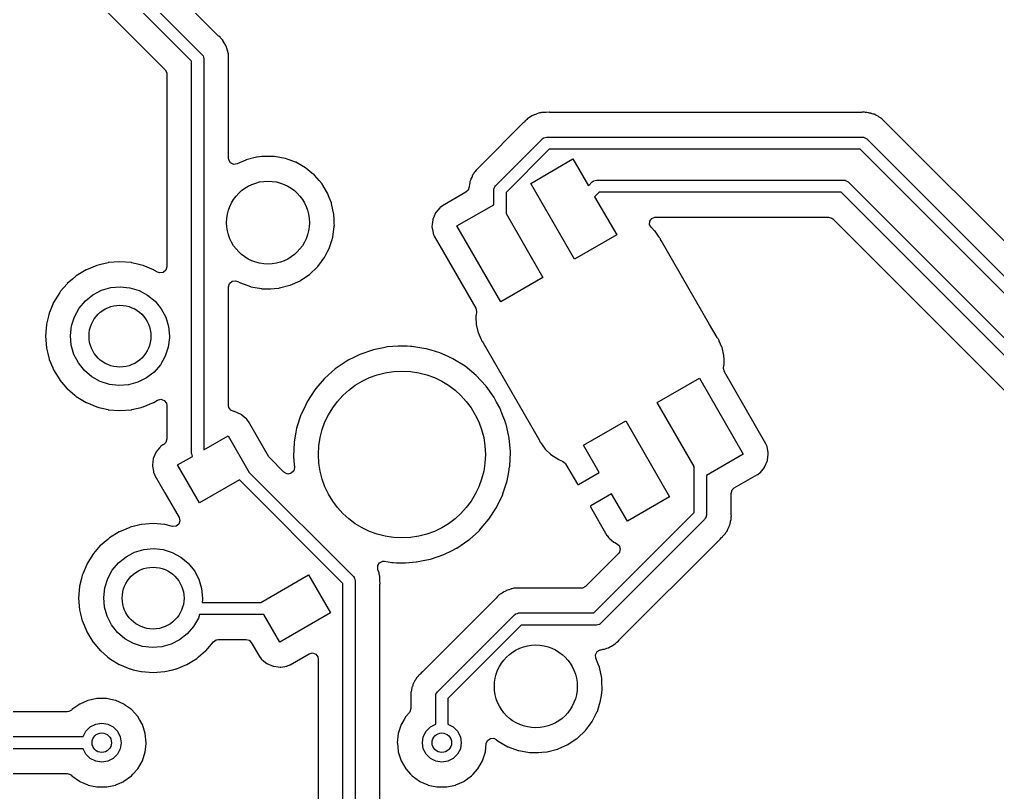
# Model space of a CAD drawing. Extents: x 189 to 319, y -167 to -61.
# Drawn here: x 233.9 to 253.98, y -115.32 to -99.45 of the extents above; entities that cross this region are included whole.
import ezdxf

# ---------------------------------------------------------------- set-up
doc = ezdxf.new("R2010")
doc.units = 0
doc.layers.add('BLACK', color=7, linetype='CONTINUOUS')

msp = doc.modelspace()

# ---------------------------------------------------------------- linework, layer by layer
at = {"layer": 'BLACK', "linetype": 'CONTINUOUS'}
for p, q in [((237.431, -100.303), (227.502, -90.3739)), ((227.726, -90.2445), (237.644, -100.163)), ((229.902, -93.4935), (236.885, -100.477)), ((237.978, -99.7779), (234.199, -95.9989)), ((237.987, -99.7859), (237.978, -99.7779)), ((238.021, -99.8141), (237.987, -99.7859)), ((238.026, -99.8205), (238.021, -99.8141)), ((238.033, -99.8304), (238.026, -99.8205)), ((238.046, -99.8455), (238.033, -99.8304)), ((238.06, -99.8598), (238.046, -99.8455)), ((238.064, -99.8666), (238.06, -99.8598)), ((238.083, -99.8979), (238.064, -99.8666)), ((238.064, -99.8666), (238.064, -99.8666)), ((238.089, -99.9078), (238.083, -99.8979)), ((238.115, -99.9435), (238.089, -99.9078)), ((238.123, -99.9624), (238.115, -99.9435)), ((238.131, -99.9801), (238.123, -99.9624)), ((238.138, -99.9907), (238.131, -99.9801)), ((238.142, -99.9976), (238.138, -99.9907)), ((238.138, -99.9907), (238.138, -99.9907)), ((238.144, -100.005), (238.142, -99.9976)), ((238.154, -100.04), (238.144, -100.005)), ((238.144, -100.005), (238.144, -100.005)), ((237.644, -100.163), (237.657, -100.181)), ((237.657, -100.181), (237.661, -100.184)), ((237.661, -100.184), (237.662, -100.186)), ((237.662, -100.186), (237.666, -100.192)), ((237.666, -100.192), (237.672, -100.222)), ((238.158, -100.051), (238.154, -100.04)), ((238.164, -100.067), (238.158, -100.051)), ((238.174, -100.092), (238.164, -100.067)), ((238.175, -100.1), (238.174, -100.092)), ((238.177, -100.112), (238.175, -100.1)), ((238.175, -100.1), (238.175, -100.1)), ((238.181, -100.132), (238.177, -100.112)), ((238.186, -100.151), (238.181, -100.132)), ((238.187, -100.159), (238.186, -100.151)), ((238.188, -100.195), (238.187, -100.159)), ((238.189, -100.207), (238.188, -100.195)), ((238.189, -100.211), (238.189, -100.207)), ((238.189, -100.239), (238.189, -100.211)), ((237.431, -108.357), (237.431, -100.303)), ((237.672, -100.222), (237.681, -100.251)), ((237.681, -100.251), (237.681, -108.284)), ((238.189, -100.243), (238.189, -100.239)), ((238.191, -100.311), (238.189, -100.243)), ((238.189, -100.33), (238.19, -100.319)), ((238.189, -102.296), (238.189, -100.33)), ((238.19, -100.319), (238.191, -100.311)), ((236.885, -100.477), (236.919, -100.539)), ((236.919, -100.539), (236.922, -100.566)), ((236.922, -100.566), (236.922, -104.527)), ((244.434, -101.42), (244.415, -101.427)), ((244.452, -101.411), (244.434, -101.42)), ((244.463, -101.405), (244.452, -101.411)), ((244.47, -101.401), (244.463, -101.405)), ((244.512, -101.389), (244.47, -101.401)), ((244.523, -101.385), (244.512, -101.389)), ((244.557, -101.371), (244.523, -101.385)), ((244.564, -101.368), (244.557, -101.371)), ((244.557, -101.371), (244.557, -101.371)), ((244.584, -101.366), (244.564, -101.368)), ((244.604, -101.362), (244.584, -101.366)), ((244.616, -101.358), (244.604, -101.362)), ((244.623, -101.356), (244.616, -101.358)), ((244.616, -101.358), (244.616, -101.358)), ((244.667, -101.355), (244.623, -101.356)), ((244.679, -101.354), (244.667, -101.355)), ((244.683, -101.353), (244.679, -101.354)), ((244.711, -101.353), (244.683, -101.353)), ((244.715, -101.353), (244.711, -101.353)), ((244.775, -101.351), (244.715, -101.353)), ((244.783, -101.351), (244.775, -101.351)), ((244.775, -101.351), (244.775, -101.351)), ((244.791, -101.353), (244.783, -101.351)), ((244.802, -101.353), (244.791, -101.353)), ((251.176, -101.353), (244.802, -101.353)), ((251.188, -101.353), (251.176, -101.353)), ((251.203, -101.351), (251.188, -101.353)), ((251.232, -101.349), (251.203, -101.351)), ((251.24, -101.35), (251.232, -101.349)), ((251.252, -101.352), (251.24, -101.35)), ((251.272, -101.353), (251.252, -101.352)), ((251.292, -101.353), (251.272, -101.353)), ((251.3, -101.355), (251.292, -101.353)), ((251.335, -101.364), (251.3, -101.355)), ((251.3, -101.355), (251.3, -101.355)), ((251.346, -101.367), (251.335, -101.364)), ((251.382, -101.372), (251.346, -101.367)), ((251.39, -101.374), (251.382, -101.372)), ((251.382, -101.372), (251.382, -101.372)), ((251.397, -101.377), (251.39, -101.374)), ((251.409, -101.382), (251.397, -101.377)), ((251.397, -101.377), (251.397, -101.377)), ((251.427, -101.388), (251.409, -101.382)), ((251.447, -101.393), (251.427, -101.388)), ((251.486, -101.414), (251.447, -101.393)), ((251.496, -101.42), (251.486, -101.414)), ((251.53, -101.434), (251.496, -101.42)), ((244.25, -101.564), (243.37, -102.444)), ((244.258, -101.555), (244.25, -101.564)), ((244.281, -101.528), (244.258, -101.555)), ((244.286, -101.521), (244.281, -101.528)), ((244.281, -101.528), (244.281, -101.528)), ((244.302, -101.51), (244.286, -101.521)), ((244.317, -101.497), (244.302, -101.51)), ((244.332, -101.482), (244.317, -101.497)), ((244.339, -101.478), (244.332, -101.482)), ((244.37, -101.46), (244.339, -101.478)), ((244.339, -101.478), (244.339, -101.478)), ((244.38, -101.453), (244.37, -101.46)), ((244.409, -101.432), (244.38, -101.453)), ((244.415, -101.427), (244.409, -101.432)), ((244.409, -101.432), (244.409, -101.432)), ((251.537, -101.437), (251.53, -101.434)), ((251.53, -101.434), (251.53, -101.434)), ((251.552, -101.449), (251.537, -101.437)), ((251.553, -101.45), (251.552, -101.449)), ((251.569, -101.461), (251.553, -101.45)), ((251.58, -101.466), (251.569, -101.461)), ((251.587, -101.47), (251.58, -101.466)), ((251.58, -101.466), (251.58, -101.466)), ((251.606, -101.488), (251.587, -101.47)), ((251.619, -101.501), (251.606, -101.488)), ((251.628, -101.508), (251.619, -101.501)), ((251.632, -101.511), (251.628, -101.508)), ((251.651, -101.53), (251.632, -101.511)), ((251.654, -101.533), (251.651, -101.53)), ((251.678, -101.555), (251.654, -101.533)), ((251.704, -101.58), (251.678, -101.555)), ((251.708, -101.586), (251.704, -101.58)), ((251.716, -101.595), (251.708, -101.586)), ((255.184, -105.063), (251.716, -101.595)), ((243.674, -102.859), (244.635, -101.899)), ((244.635, -101.899), (244.653, -101.885)), ((244.653, -101.885), (244.656, -101.882)), ((244.656, -101.882), (244.658, -101.881)), ((244.658, -101.881), (244.663, -101.877)), ((244.663, -101.877), (244.694, -101.871)), ((244.694, -101.871), (244.723, -101.862)), ((244.723, -101.862), (251.212, -101.862)), ((251.212, -101.862), (251.234, -101.865)), ((251.234, -101.865), (251.239, -101.865)), ((251.239, -101.865), (251.241, -101.866)), ((251.241, -101.866), (251.247, -101.867)), ((251.247, -101.867), (251.273, -101.884)), ((251.273, -101.884), (251.3, -101.899)), ((251.3, -101.899), (258.497, -109.095)), ((244.775, -102.112), (243.888, -102.999)), ((251.16, -102.112), (244.775, -102.112)), ((258.357, -109.308), (251.16, -102.112)), ((238.194, -102.331), (238.189, -102.296)), ((238.232, -102.391), (238.194, -102.331)), ((238.297, -102.421), (238.232, -102.391)), ((238.367, -102.411), (238.297, -102.421)), ((238.542, -102.332), (238.367, -102.411)), ((238.547, -102.33), (238.542, -102.332)), ((238.542, -102.332), (238.542, -102.332)), ((238.552, -102.329), (238.547, -102.33)), ((238.765, -102.273), (238.552, -102.329)), ((238.552, -102.329), (238.552, -102.329)), ((238.77, -102.272), (238.765, -102.273)), ((238.765, -102.273), (238.765, -102.273)), ((238.775, -102.272), (238.77, -102.272)), ((238.875, -102.263), (238.775, -102.272)), ((238.775, -102.272), (238.775, -102.272)), ((238.942, -102.257), (238.875, -102.263)), ((239.104, -102.257), (238.942, -102.257)), ((239.106, -102.258), (239.104, -102.257)), ((239.111, -102.258), (239.106, -102.258)), ((239.106, -102.258), (239.106, -102.258)), ((239.128, -102.259), (239.111, -102.258)), ((239.132, -102.259), (239.128, -102.259)), ((239.35, -102.299), (239.132, -102.259)), ((239.132, -102.259), (239.132, -102.259)), ((239.355, -102.3), (239.35, -102.299)), ((239.35, -102.299), (239.35, -102.299)), ((239.36, -102.301), (239.355, -102.3)), ((239.567, -102.377), (239.36, -102.301)), ((239.36, -102.301), (239.36, -102.301)), ((239.572, -102.378), (239.567, -102.377)), ((239.567, -102.377), (239.567, -102.377)), ((239.773, -102.492), (239.572, -102.378)), ((244.395, -102.811), (245.261, -102.311)), ((245.261, -102.311), (245.579, -102.863)), ((239.777, -102.496), (239.773, -102.492)), ((239.902, -102.599), (239.777, -102.496)), ((239.777, -102.496), (239.777, -102.496)), ((239.951, -102.639), (239.902, -102.599)), ((243.21, -102.63), (243.195, -102.663)), ((243.213, -102.622), (243.21, -102.63)), ((243.21, -102.63), (243.21, -102.63)), ((243.225, -102.606), (243.213, -102.622)), ((243.236, -102.59), (243.225, -102.606)), ((243.242, -102.579), (243.236, -102.59)), ((243.246, -102.572), (243.242, -102.579)), ((243.242, -102.579), (243.242, -102.579)), ((243.276, -102.54), (243.246, -102.572)), ((243.284, -102.531), (243.276, -102.54)), ((243.286, -102.528), (243.284, -102.531)), ((243.306, -102.508), (243.286, -102.528)), ((243.309, -102.505), (243.306, -102.508)), ((243.318, -102.496), (243.309, -102.505)), ((243.356, -102.455), (243.318, -102.496)), ((243.362, -102.451), (243.356, -102.455)), ((243.37, -102.444), (243.362, -102.451)), ((239.955, -102.643), (239.951, -102.639)), ((240.048, -102.751), (239.955, -102.643)), ((239.955, -102.643), (239.955, -102.643)), ((240.102, -102.813), (240.048, -102.751)), ((240.222, -103.01), (240.102, -102.813)), ((243.14, -102.825), (243.136, -102.84)), ((243.142, -102.813), (243.14, -102.825)), ((243.148, -102.777), (243.142, -102.813)), ((243.149, -102.769), (243.148, -102.777)), ((243.148, -102.777), (243.148, -102.777)), ((243.155, -102.756), (243.149, -102.769)), ((243.157, -102.751), (243.155, -102.756)), ((243.164, -102.732), (243.157, -102.751)), ((243.167, -102.72), (243.164, -102.732)), ((243.169, -102.712), (243.167, -102.72)), ((243.167, -102.72), (243.167, -102.72)), ((243.19, -102.674), (243.169, -102.712)), ((243.195, -102.663), (243.19, -102.674)), ((245.295, -104.37), (244.395, -102.811)), ((245.579, -102.863), (245.661, -102.782)), ((245.661, -102.782), (245.678, -102.768)), ((245.678, -102.768), (245.681, -102.765)), ((245.681, -102.765), (245.684, -102.764)), ((245.684, -102.764), (245.689, -102.76)), ((245.689, -102.76), (245.719, -102.754)), ((245.719, -102.754), (245.749, -102.745)), ((245.749, -102.745), (250.825, -102.745)), ((250.825, -102.745), (250.847, -102.748)), ((250.847, -102.748), (250.852, -102.748)), ((250.852, -102.748), (250.854, -102.749)), ((250.854, -102.749), (250.861, -102.75)), ((250.861, -102.75), (250.886, -102.767)), ((250.886, -102.767), (250.913, -102.782)), ((250.913, -102.782), (258.08, -109.948)), ((240.259, -103.104), (240.222, -103.01)), ((243.066, -102.992), (242.584, -103.27)), ((243.109, -102.951), (243.066, -102.992)), ((243.129, -102.882), (243.109, -102.951)), ((243.136, -102.84), (243.129, -102.867)), ((243.129, -102.867), (243.129, -102.882)), ((243.638, -102.947), (243.641, -102.925)), ((243.638, -103.249), (243.638, -102.947)), ((243.64, -102.921), (243.642, -102.918)), ((243.641, -102.925), (243.64, -102.921)), ((243.642, -102.918), (243.643, -102.912)), ((243.643, -102.912), (243.659, -102.886)), ((243.659, -102.886), (243.674, -102.859)), ((243.888, -102.999), (243.888, -103.432)), ((245.801, -102.995), (245.709, -103.087)), ((250.773, -102.995), (245.801, -102.995)), ((257.94, -110.161), (250.773, -102.995)), ((240.301, -103.209), (240.259, -103.104)), ((240.307, -103.225), (240.301, -103.209)), ((240.354, -103.451), (240.307, -103.225)), ((245.709, -103.087), (246.161, -103.87)), ((242.441, -103.42), (242.383, -103.553)), ((242.446, -103.413), (242.441, -103.42)), ((242.528, -103.313), (242.446, -103.413)), ((242.446, -103.413), (242.446, -103.413)), ((242.533, -103.307), (242.528, -103.313)), ((242.528, -103.313), (242.528, -103.313)), ((242.584, -103.27), (242.533, -103.307)), ((242.88, -103.686), (243.638, -103.249)), ((243.888, -103.432), (244.646, -104.745)), ((240.357, -103.537), (240.354, -103.451)), ((240.361, -103.63), (240.357, -103.537)), ((240.363, -103.681), (240.361, -103.63)), ((242.382, -103.562), (242.371, -103.653)), ((242.383, -103.553), (242.382, -103.562)), ((242.382, -103.562), (242.382, -103.562)), ((246.837, -103.66), (246.84, -103.589)), ((246.84, -103.589), (246.881, -103.531)), ((246.881, -103.531), (246.946, -103.504)), ((246.946, -103.504), (246.959, -103.503)), ((246.959, -103.503), (250.51, -103.503)), ((250.51, -103.503), (250.579, -103.524)), ((250.579, -103.524), (250.6, -103.54)), ((250.6, -103.54), (257.524, -110.465)), ((240.332, -103.91), (240.359, -103.707)), ((240.359, -103.707), (240.362, -103.686)), ((240.362, -103.686), (240.363, -103.681)), ((240.362, -103.686), (240.362, -103.686)), ((242.371, -103.653), (242.366, -103.698)), ((242.366, -103.698), (242.367, -103.707)), ((242.367, -103.707), (242.367, -103.707)), ((242.367, -103.707), (242.382, -103.794)), ((242.382, -103.794), (242.39, -103.842)), ((243.78, -105.245), (242.88, -103.686)), ((246.873, -103.721), (246.837, -103.66)), ((246.941, -103.785), (246.873, -103.721)), ((246.946, -103.789), (246.941, -103.785)), ((246.941, -103.785), (246.941, -103.785)), ((246.949, -103.794), (246.946, -103.789)), ((247.037, -103.917), (246.949, -103.794)), ((240.264, -104.13), (240.309, -103.984)), ((240.309, -103.984), (240.331, -103.915)), ((240.331, -103.915), (240.332, -103.91)), ((240.331, -103.915), (240.331, -103.915)), ((242.39, -103.842), (242.415, -103.899)), ((242.415, -103.899), (242.602, -104.223)), ((246.161, -103.87), (245.295, -104.37)), ((247.041, -103.922), (247.037, -103.917)), ((247.05, -103.934), (247.041, -103.922)), ((247.057, -103.945), (247.05, -103.934)), ((247.058, -103.95), (247.057, -103.945)), ((247.064, -103.964), (247.058, -103.95)), ((247.058, -103.95), (247.058, -103.95)), ((247.073, -103.983), (247.064, -103.964)), ((247.494, -104.712), (247.073, -103.983)), ((240.16, -104.336), (240.214, -104.228)), ((240.214, -104.228), (240.262, -104.135)), ((240.262, -104.135), (240.264, -104.13)), ((240.262, -104.135), (240.262, -104.135)), ((242.602, -104.223), (243.267, -105.375)), ((235.72, -104.439), (235.715, -104.441)), ((235.959, -104.421), (235.72, -104.439)), ((236.198, -104.439), (235.959, -104.421)), ((236.203, -104.441), (236.198, -104.439)), ((240.022, -104.521), (240.1, -104.416)), ((240.1, -104.416), (240.156, -104.34)), ((240.156, -104.34), (240.16, -104.336)), ((240.156, -104.34), (240.156, -104.34)), ((235.265, -104.587), (235.06, -104.713)), ((235.269, -104.585), (235.265, -104.587)), ((235.482, -104.497), (235.269, -104.585)), ((235.269, -104.585), (235.269, -104.585)), ((235.487, -104.496), (235.482, -104.497)), ((235.482, -104.497), (235.482, -104.497)), ((235.568, -104.476), (235.487, -104.496)), ((235.715, -104.441), (235.568, -104.476)), ((235.715, -104.441), (235.715, -104.441)), ((236.35, -104.476), (236.203, -104.441)), ((236.203, -104.441), (236.203, -104.441)), ((236.432, -104.496), (236.35, -104.476)), ((236.436, -104.497), (236.432, -104.496)), ((236.649, -104.585), (236.436, -104.497)), ((236.436, -104.497), (236.436, -104.497)), ((236.653, -104.587), (236.649, -104.585)), ((236.649, -104.585), (236.649, -104.585)), ((236.671, -104.598), (236.653, -104.587)), ((236.73, -104.635), (236.671, -104.598)), ((236.778, -104.652), (236.73, -104.635)), ((236.902, -104.595), (236.849, -104.642)), ((236.922, -104.527), (236.902, -104.595)), ((239.855, -104.68), (240.022, -104.521)), ((234.986, -104.776), (234.878, -104.869)), ((235.056, -104.716), (234.986, -104.776)), ((235.06, -104.713), (235.056, -104.716)), ((235.056, -104.716), (235.056, -104.716)), ((236.849, -104.642), (236.778, -104.652)), ((238.209, -104.868), (238.263, -104.822)), ((238.263, -104.822), (238.333, -104.812)), ((238.333, -104.812), (238.378, -104.827)), ((238.378, -104.827), (238.428, -104.855)), ((239.458, -104.902), (239.659, -104.811)), ((239.659, -104.811), (239.664, -104.809)), ((239.664, -104.809), (239.668, -104.806)), ((239.668, -104.806), (239.776, -104.733)), ((239.668, -104.806), (239.668, -104.806)), ((239.776, -104.733), (239.855, -104.68)), ((244.646, -104.745), (243.78, -105.245)), ((248.07, -105.71), (247.494, -104.712)), ((234.741, -105.029), (234.722, -105.051)), ((234.875, -104.872), (234.741, -105.029)), ((234.878, -104.869), (234.875, -104.872)), ((235.403, -105.1), (235.579, -105.008)), ((235.579, -105.008), (235.769, -104.952)), ((235.769, -104.952), (235.966, -104.934)), ((235.966, -104.934), (236.163, -104.955)), ((236.163, -104.955), (236.353, -105.013)), ((236.353, -105.013), (236.527, -105.108)), ((238.189, -104.936), (238.209, -104.868)), ((238.189, -107.373), (238.189, -104.936)), ((238.428, -104.855), (238.433, -104.857)), ((238.433, -104.857), (238.433, -104.857)), ((238.433, -104.857), (238.64, -104.932)), ((238.64, -104.932), (238.64, -104.932)), ((238.64, -104.932), (238.645, -104.934)), ((238.645, -104.934), (238.65, -104.935)), ((238.65, -104.935), (238.65, -104.935)), ((238.65, -104.935), (238.868, -104.974)), ((238.868, -104.974), (238.868, -104.974)), ((238.868, -104.974), (238.872, -104.975)), ((238.872, -104.975), (238.889, -104.976)), ((238.889, -104.976), (238.894, -104.976)), ((238.894, -104.976), (238.894, -104.976)), ((238.894, -104.976), (238.896, -104.976)), ((238.896, -104.976), (239.058, -104.976)), ((239.058, -104.976), (239.125, -104.971)), ((239.125, -104.971), (239.225, -104.962)), ((239.225, -104.962), (239.225, -104.962)), ((239.225, -104.962), (239.23, -104.962)), ((239.23, -104.962), (239.235, -104.96)), ((239.235, -104.96), (239.448, -104.905)), ((239.235, -104.96), (239.235, -104.96)), ((239.448, -104.905), (239.453, -104.904)), ((239.448, -104.905), (239.448, -104.905)), ((239.453, -104.904), (239.458, -104.902)), ((239.458, -104.902), (239.458, -104.902)), ((234.722, -105.051), (234.597, -105.256)), ((235.121, -105.376), (235.248, -105.224)), ((235.248, -105.224), (235.403, -105.1)), ((236.527, -105.108), (236.68, -105.234)), ((236.68, -105.234), (236.805, -105.388)), ((234.524, -105.43), (234.505, -105.477)), ((234.595, -105.26), (234.524, -105.43)), ((234.597, -105.256), (234.595, -105.26)), ((234.595, -105.26), (234.595, -105.26)), ((235.025, -105.55), (235.121, -105.376)), ((236.805, -105.388), (236.898, -105.563)), ((243.267, -105.375), (243.284, -105.444)), ((234.49, -105.537), (234.45, -105.706)), ((234.505, -105.477), (234.49, -105.537)), ((234.965, -105.739), (235.025, -105.55)), ((236.898, -105.563), (236.956, -105.753)), ((243.274, -105.51), (243.271, -105.531)), ((243.271, -105.531), (243.271, -105.537)), ((243.271, -105.537), (243.271, -105.537)), ((243.271, -105.537), (243.271, -105.553)), ((243.271, -105.553), (243.277, -105.71)), ((243.283, -105.459), (243.274, -105.51)), ((243.284, -105.444), (243.283, -105.459)), ((234.449, -105.711), (234.43, -105.95)), ((234.45, -105.706), (234.449, -105.711)), ((234.45, -105.706), (234.45, -105.706)), ((234.943, -105.936), (234.965, -105.739)), ((236.956, -105.753), (236.975, -105.95)), ((243.277, -105.71), (243.317, -105.884)), ((248.223, -105.976), (248.07, -105.71)), ((234.43, -105.95), (234.449, -106.189)), ((234.96, -106.133), (234.943, -105.936)), ((236.975, -105.978), (236.95, -106.175)), ((236.975, -105.95), (236.975, -105.978)), ((243.317, -105.884), (243.32, -105.89)), ((243.32, -105.89), (243.32, -105.89)), ((243.32, -105.89), (243.373, -106.006)), ((243.373, -106.006), (243.376, -106.014)), ((243.376, -106.014), (243.384, -106.036)), ((243.384, -106.036), (243.39, -106.047)), ((248.233, -105.991), (248.223, -105.976)), ((248.25, -106.013), (248.233, -105.991)), ((248.257, -106.024), (248.25, -106.013)), ((248.258, -106.028), (248.257, -106.024)), ((248.265, -106.046), (248.258, -106.028)), ((248.258, -106.028), (248.258, -106.028)), ((248.268, -106.054), (248.265, -106.046)), ((234.449, -106.189), (234.45, -106.194)), ((234.45, -106.194), (234.45, -106.194)), ((234.45, -106.194), (234.477, -106.309)), ((235.014, -106.324), (234.96, -106.133)), ((236.95, -106.175), (236.887, -106.363)), ((241.166, -106.23), (240.887, -106.326)), ((241.369, -106.189), (241.166, -106.23)), ((241.451, -106.172), (241.369, -106.189)), ((241.455, -106.172), (241.451, -106.172)), ((241.451, -106.172), (241.451, -106.172)), ((241.675, -106.157), (241.455, -106.172)), ((241.86, -106.157), (241.675, -106.157)), ((241.861, -106.157), (241.86, -106.157)), ((241.927, -106.16), (241.861, -106.157)), ((241.861, -106.157), (241.861, -106.157)), ((241.952, -106.161), (241.927, -106.16)), ((241.955, -106.162), (241.952, -106.161)), ((242.239, -106.207), (241.955, -106.162)), ((241.955, -106.162), (241.955, -106.162)), ((242.244, -106.207), (242.239, -106.207)), ((242.239, -106.207), (242.239, -106.207)), ((242.248, -106.209), (242.244, -106.207)), ((242.354, -106.24), (242.248, -106.209)), ((242.248, -106.209), (242.248, -106.209)), ((242.527, -106.292), (242.354, -106.24)), ((243.39, -106.047), (243.393, -106.051)), ((243.393, -106.051), (243.393, -106.051)), ((243.393, -106.051), (243.407, -106.069)), ((243.407, -106.069), (243.417, -106.084)), ((243.417, -106.084), (244.568, -108.077)), ((248.324, -106.176), (248.268, -106.054)), ((248.325, -106.182), (248.324, -106.176)), ((248.363, -106.344), (248.325, -106.182)), ((248.325, -106.182), (248.325, -106.182)), ((234.477, -106.309), (234.505, -106.422)), ((234.505, -106.422), (234.507, -106.427)), ((234.507, -106.427), (234.507, -106.427)), ((234.507, -106.427), (234.578, -106.6)), ((235.105, -106.5), (235.014, -106.324)), ((236.887, -106.363), (236.789, -106.536)), ((240.662, -106.439), (240.623, -106.458)), ((240.763, -106.388), (240.662, -106.439)), ((240.887, -106.326), (240.763, -106.388)), ((242.698, -106.369), (242.527, -106.292)), ((242.741, -106.388), (242.698, -106.369)), ((242.796, -106.413), (242.741, -106.388)), ((243.047, -106.568), (242.796, -106.413)), ((248.364, -106.35), (248.363, -106.344)), ((248.367, -106.422), (248.364, -106.35)), ((248.37, -106.523), (248.367, -106.422)), ((234.578, -106.6), (234.597, -106.644)), ((234.597, -106.644), (234.722, -106.849)), ((235.228, -106.656), (235.105, -106.5)), ((236.789, -106.536), (236.66, -106.686)), ((240.375, -106.627), (240.31, -106.685)), ((240.378, -106.624), (240.375, -106.627)), ((240.375, -106.627), (240.375, -106.627)), ((240.623, -106.458), (240.378, -106.624)), ((243.275, -106.756), (243.047, -106.568)), ((248.357, -106.616), (248.358, -106.601)), ((248.373, -106.685), (248.357, -106.616)), ((248.358, -106.601), (248.369, -106.535)), ((248.369, -106.535), (248.37, -106.529)), ((248.369, -106.535), (248.369, -106.535)), ((248.37, -106.529), (248.37, -106.523)), ((234.722, -106.849), (234.725, -106.852)), ((235.379, -106.784), (235.228, -106.656)), ((235.552, -106.881), (235.379, -106.784)), ((236.504, -106.808), (236.327, -106.897)), ((236.66, -106.686), (236.504, -106.808)), ((240.155, -106.824), (239.984, -107.025)), ((240.158, -106.821), (240.155, -106.824)), ((240.155, -106.824), (240.155, -106.824)), ((240.31, -106.685), (240.158, -106.821)), ((243.278, -106.759), (243.275, -106.756)), ((243.474, -106.969), (243.278, -106.759)), ((246.995, -107.315), (247.861, -106.815)), ((247.861, -106.815), (248.761, -108.374)), ((249.226, -108.161), (248.373, -106.685)), ((234.725, -106.852), (234.725, -106.852)), ((234.725, -106.852), (234.8, -106.94)), ((234.8, -106.94), (234.878, -107.031)), ((234.878, -107.031), (234.882, -107.034)), ((234.882, -107.034), (235.033, -107.164)), ((235.741, -106.942), (235.552, -106.881)), ((235.938, -106.966), (235.741, -106.942)), ((236.136, -106.95), (235.938, -106.966)), ((236.327, -106.897), (236.136, -106.95)), ((239.964, -107.049), (239.809, -107.287)), ((239.966, -107.045), (239.964, -107.049)), ((239.964, -107.049), (239.964, -107.049)), ((239.984, -107.025), (239.966, -107.045)), ((243.477, -106.972), (243.474, -106.969)), ((243.474, -106.969), (243.474, -106.969)), ((243.479, -106.975), (243.477, -106.972)), ((243.595, -107.139), (243.479, -106.975)), ((243.479, -106.975), (243.479, -106.975)), ((235.033, -107.164), (235.06, -107.187)), ((235.06, -107.187), (235.265, -107.312)), ((236.73, -107.265), (236.799, -107.247)), ((236.799, -107.247), (236.867, -107.268)), ((243.648, -107.213), (243.595, -107.139)), ((243.696, -107.305), (243.648, -107.213)), ((235.265, -107.312), (235.269, -107.314)), ((235.269, -107.314), (235.269, -107.314)), ((235.269, -107.314), (235.482, -107.402)), ((235.482, -107.402), (235.487, -107.404)), ((235.487, -107.404), (235.526, -107.414)), ((235.526, -107.414), (235.715, -107.459)), ((236.203, -107.459), (236.393, -107.414)), ((236.393, -107.414), (236.432, -107.404)), ((236.432, -107.404), (236.436, -107.402)), ((236.436, -107.402), (236.649, -107.314)), ((236.649, -107.314), (236.653, -107.312)), ((236.649, -107.314), (236.649, -107.314)), ((236.653, -107.312), (236.73, -107.265)), ((236.867, -107.268), (236.912, -107.323)), ((236.912, -107.323), (236.922, -107.373)), ((236.922, -107.373), (236.922, -108.062)), ((238.195, -107.412), (238.189, -107.373)), ((238.235, -107.471), (238.195, -107.412)), ((239.767, -107.374), (239.678, -107.56)), ((239.803, -107.297), (239.767, -107.374)), ((239.805, -107.293), (239.803, -107.297)), ((239.803, -107.297), (239.803, -107.297)), ((239.809, -107.287), (239.805, -107.293)), ((243.758, -107.421), (243.696, -107.305)), ((243.785, -107.474), (243.758, -107.421)), ((247.753, -108.628), (246.995, -107.315)), ((235.715, -107.459), (235.715, -107.459)), ((235.715, -107.459), (235.72, -107.46)), ((235.72, -107.46), (235.959, -107.479)), ((235.959, -107.479), (236.198, -107.46)), ((236.198, -107.46), (236.203, -107.459)), ((236.203, -107.459), (236.203, -107.459)), ((238.295, -107.496), (238.235, -107.471)), ((238.295, -107.497), (238.295, -107.496)), ((238.297, -107.497), (238.295, -107.497)), ((238.3, -107.499), (238.297, -107.497)), ((238.304, -107.499), (238.3, -107.499)), ((238.313, -107.5), (238.304, -107.499)), ((238.304, -107.499), (238.304, -107.499)), ((238.447, -107.557), (238.313, -107.5)), ((238.454, -107.563), (238.447, -107.557)), ((238.513, -107.612), (238.454, -107.563)), ((238.454, -107.563), (238.454, -107.563)), ((238.559, -107.65), (238.513, -107.612)), ((238.564, -107.656), (238.559, -107.65)), ((239.677, -107.564), (239.595, -107.821)), ((239.678, -107.56), (239.677, -107.564)), ((239.677, -107.564), (239.677, -107.564)), ((243.826, -107.585), (243.785, -107.474)), ((243.861, -107.68), (243.826, -107.585)), ((238.594, -107.698), (238.564, -107.656)), ((238.564, -107.656), (238.564, -107.656)), ((238.596, -107.7), (238.594, -107.698)), ((238.594, -107.698), (238.594, -107.698)), ((238.598, -107.703), (238.596, -107.7)), ((239.015, -108.426), (238.598, -107.703)), ((238.598, -107.703), (238.598, -107.703)), ((239.588, -107.841), (239.574, -107.922)), ((239.595, -107.821), (239.588, -107.841)), ((243.887, -107.751), (243.861, -107.68)), ((243.888, -107.755), (243.887, -107.751)), ((243.946, -108.014), (243.888, -107.755)), ((243.888, -107.755), (243.888, -107.755)), ((245.48, -108.19), (246.346, -107.69)), ((246.346, -107.69), (247.246, -109.249)), ((237.681, -108.284), (238.18, -107.996)), ((238.18, -107.996), (238.616, -108.753)), ((239.574, -107.922), (239.538, -108.119)), ((243.952, -108.039), (243.946, -108.014)), ((243.952, -108.043), (243.952, -108.039)), ((243.977, -108.323), (243.952, -108.043)), ((236.77, -108.246), (236.702, -108.329)), ((236.789, -108.223), (236.77, -108.246)), ((236.794, -108.217), (236.789, -108.223)), ((236.789, -108.223), (236.789, -108.223)), ((236.801, -108.212), (236.794, -108.217)), ((236.842, -108.182), (236.801, -108.212)), ((236.801, -108.212), (236.801, -108.212)), ((236.845, -108.18), (236.842, -108.182)), ((236.842, -108.182), (236.842, -108.182)), ((236.859, -108.172), (236.845, -108.18)), ((236.902, -108.131), (236.859, -108.172)), ((236.922, -108.062), (236.902, -108.131)), ((239.536, -108.136), (239.523, -108.418)), ((239.538, -108.119), (239.536, -108.132)), ((239.536, -108.132), (239.536, -108.136)), ((239.536, -108.136), (239.536, -108.136)), ((244.568, -108.077), (244.577, -108.096)), ((244.577, -108.096), (244.582, -108.11)), ((244.582, -108.11), (244.582, -108.11)), ((244.582, -108.11), (244.584, -108.115)), ((244.584, -108.115), (244.59, -108.126)), ((244.59, -108.126), (244.593, -108.13)), ((244.593, -108.13), (244.593, -108.13)), ((244.593, -108.13), (244.6, -108.138)), ((244.6, -108.138), (244.603, -108.143)), ((244.603, -108.143), (244.63, -108.18)), ((244.63, -108.18), (244.695, -108.271)), ((245.803, -108.749), (245.48, -108.19)), ((249.251, -108.218), (249.226, -108.161)), ((249.252, -108.226), (249.251, -108.218)), ((249.27, -108.333), (249.252, -108.226)), ((249.252, -108.226), (249.252, -108.226)), ((236.702, -108.329), (236.644, -108.463)), ((237.141, -108.596), (237.448, -108.419)), ((237.439, -108.386), (237.431, -108.357)), ((237.446, -108.416), (237.439, -108.386)), ((237.448, -108.419), (237.446, -108.416)), ((239.035, -108.452), (239.015, -108.426)), ((239.327, -108.744), (239.035, -108.452)), ((239.523, -108.418), (239.523, -108.427)), ((239.523, -108.427), (239.523, -108.431)), ((239.523, -108.431), (239.523, -108.431)), ((239.523, -108.431), (239.536, -108.58)), ((243.964, -108.619), (243.977, -108.338)), ((243.977, -108.333), (243.977, -108.323)), ((243.977, -108.338), (243.977, -108.333)), ((243.977, -108.338), (243.977, -108.338)), ((244.695, -108.271), (244.7, -108.275)), ((244.7, -108.275), (244.7, -108.275)), ((244.7, -108.275), (244.802, -108.371)), ((244.802, -108.371), (244.826, -108.393)), ((244.826, -108.393), (244.831, -108.396)), ((244.831, -108.396), (244.831, -108.396)), ((244.831, -108.396), (244.972, -108.484)), ((248.761, -108.374), (248.003, -108.811)), ((249.259, -108.494), (249.274, -108.371)), ((249.275, -108.362), (249.27, -108.333)), ((249.274, -108.371), (249.275, -108.362)), ((236.637, -108.524), (236.627, -108.608)), ((236.627, -108.608), (236.628, -108.617)), ((236.628, -108.617), (236.628, -108.617)), ((236.628, -108.617), (236.646, -108.725)), ((236.643, -108.472), (236.637, -108.524)), ((236.644, -108.463), (236.643, -108.472)), ((236.643, -108.472), (236.643, -108.472)), ((237.591, -109.376), (237.141, -108.596)), ((239.542, -108.644), (239.528, -108.713)), ((239.536, -108.58), (239.541, -108.638)), ((239.541, -108.638), (239.542, -108.644)), ((243.945, -108.735), (243.963, -108.632)), ((243.963, -108.632), (243.964, -108.628)), ((243.963, -108.632), (243.963, -108.632)), ((243.964, -108.628), (243.964, -108.619)), ((244.972, -108.484), (244.972, -108.484)), ((244.972, -108.484), (244.978, -108.488)), ((244.978, -108.488), (245.047, -108.514)), ((245.047, -108.514), (245.104, -108.556)), ((245.104, -108.556), (245.112, -108.569)), ((245.112, -108.569), (245.354, -108.988)), ((247.753, -109.575), (247.753, -108.628)), ((249.113, -108.747), (249.194, -108.647)), ((249.194, -108.647), (249.2, -108.64)), ((249.194, -108.647), (249.194, -108.647)), ((249.2, -108.64), (249.257, -108.507)), ((249.257, -108.507), (249.259, -108.494)), ((236.646, -108.725), (236.651, -108.752)), ((236.651, -108.752), (236.654, -108.759)), ((236.654, -108.759), (236.654, -108.759)), ((236.654, -108.759), (236.67, -108.794)), ((236.67, -108.794), (236.676, -108.809)), ((236.676, -108.809), (236.883, -109.167)), ((238.616, -108.753), (240.753, -110.889)), ((239.342, -108.757), (239.327, -108.744)), ((239.409, -108.781), (239.342, -108.757)), ((239.478, -108.764), (239.409, -108.781)), ((239.528, -108.713), (239.478, -108.764)), ((243.912, -108.919), (243.945, -108.735)), ((245.374, -108.996), (245.803, -108.749)), ((248.003, -108.811), (248.003, -109.627)), ((248.575, -109.068), (249.054, -108.792)), ((249.054, -108.792), (249.057, -108.79)), ((249.054, -108.792), (249.054, -108.792)), ((249.057, -108.79), (249.108, -108.753)), ((249.108, -108.753), (249.113, -108.747)), ((238.412, -108.902), (237.591, -109.376)), ((240.54, -111.03), (238.412, -108.902)), ((243.825, -109.191), (243.911, -108.923)), ((243.911, -108.923), (243.912, -108.919)), ((243.911, -108.923), (243.911, -108.923)), ((245.354, -108.988), (245.365, -108.998)), ((245.365, -108.998), (245.367, -108.999)), ((245.367, -108.999), (245.374, -108.996)), ((236.883, -109.167), (237.174, -109.672)), ((243.695, -109.467), (243.822, -109.2)), ((243.822, -109.2), (243.825, -109.191)), ((246.057, -109.189), (245.632, -109.434)), ((246.38, -109.749), (246.057, -109.189)), ((247.246, -109.249), (246.38, -109.749)), ((248.512, -109.178), (248.532, -109.109)), ((248.512, -109.591), (248.512, -109.178)), ((248.532, -109.109), (248.575, -109.068)), ((245.632, -109.434), (245.621, -109.446)), ((245.621, -109.446), (245.621, -109.447)), ((245.621, -109.447), (245.623, -109.455)), ((245.623, -109.455), (245.962, -110.041)), ((243.536, -109.711), (243.693, -109.47)), ((243.693, -109.47), (243.695, -109.467)), ((243.693, -109.47), (243.693, -109.47)), ((245.693, -111.635), (247.753, -109.575)), ((247.999, -109.656), (247.998, -109.662)), ((248, -109.654), (247.999, -109.656)), ((248.003, -109.627), (248, -109.649)), ((248, -109.649), (248, -109.654)), ((248.512, -109.603), (248.512, -109.591)), ((248.516, -109.647), (248.512, -109.603)), ((248.513, -109.667), (248.515, -109.655)), ((248.515, -109.655), (248.516, -109.647)), ((236.257, -109.854), (236.168, -109.876)), ((236.396, -109.821), (236.257, -109.854)), ((236.401, -109.82), (236.396, -109.821)), ((236.396, -109.821), (236.396, -109.821)), ((236.64, -109.801), (236.401, -109.82)), ((236.88, -109.82), (236.64, -109.801)), ((236.884, -109.821), (236.88, -109.82)), ((237.036, -109.857), (236.884, -109.821)), ((236.884, -109.821), (236.884, -109.821)), ((237.112, -109.852), (237.036, -109.857)), ((237.168, -109.808), (237.112, -109.852)), ((237.191, -109.741), (237.168, -109.808)), ((237.174, -109.672), (237.191, -109.741)), ((243.345, -109.936), (243.531, -109.718)), ((243.531, -109.718), (243.534, -109.715)), ((243.531, -109.718), (243.531, -109.718)), ((243.534, -109.715), (243.536, -109.711)), ((243.536, -109.711), (243.536, -109.711)), ((247.966, -109.715), (245.833, -111.848)), ((247.981, -109.688), (247.966, -109.715)), ((247.998, -109.662), (247.981, -109.688)), ((248.45, -109.901), (248.472, -109.862)), ((248.472, -109.862), (248.474, -109.854)), ((248.474, -109.854), (248.477, -109.842)), ((248.474, -109.854), (248.474, -109.854)), ((248.477, -109.842), (248.483, -109.824)), ((248.483, -109.824), (248.484, -109.821)), ((248.484, -109.821), (248.491, -109.805)), ((248.491, -109.805), (248.493, -109.797)), ((248.493, -109.797), (248.498, -109.761)), ((248.493, -109.797), (248.493, -109.797)), ((248.498, -109.761), (248.501, -109.75)), ((248.501, -109.75), (248.51, -109.715)), ((248.51, -109.715), (248.512, -109.707)), ((248.51, -109.715), (248.51, -109.715)), ((248.512, -109.687), (248.513, -109.667)), ((248.512, -109.707), (248.512, -109.687)), ((235.946, -109.967), (235.742, -110.093)), ((235.951, -109.966), (235.946, -109.967)), ((236.163, -109.878), (235.951, -109.966)), ((235.951, -109.966), (235.951, -109.966)), ((236.168, -109.876), (236.163, -109.878)), ((236.163, -109.878), (236.163, -109.878)), ((243.136, -110.123), (243.327, -109.952)), ((243.327, -109.952), (243.342, -109.939)), ((243.342, -109.939), (243.345, -109.936)), ((245.962, -110.041), (245.966, -110.047)), ((245.966, -110.047), (245.996, -110.088)), ((248.335, -110.066), (248.354, -110.047)), ((248.354, -110.047), (248.357, -110.043)), ((248.357, -110.043), (248.364, -110.034)), ((248.364, -110.034), (248.389, -110.008)), ((248.389, -110.008), (248.395, -110.002)), ((248.395, -110.002), (248.404, -109.984)), ((248.404, -109.984), (248.415, -109.968)), ((248.415, -109.968), (248.423, -109.958)), ((248.423, -109.958), (248.428, -109.952)), ((248.428, -109.952), (248.445, -109.911)), ((248.445, -109.911), (248.45, -109.901)), ((235.556, -110.252), (235.416, -110.416)), ((235.559, -110.249), (235.556, -110.252)), ((235.707, -110.123), (235.559, -110.249)), ((235.738, -110.096), (235.707, -110.123)), ((235.742, -110.093), (235.738, -110.096)), ((235.738, -110.096), (235.738, -110.096)), ((242.877, -110.302), (243.122, -110.136)), ((243.122, -110.136), (243.136, -110.123)), ((245.996, -110.088), (246.007, -110.1)), ((246.007, -110.1), (246.106, -110.181)), ((246.106, -110.181), (246.121, -110.191)), ((246.121, -110.191), (246.158, -110.206)), ((246.158, -110.206), (246.213, -110.252)), ((246.213, -110.252), (246.235, -110.319)), ((246.218, -112.183), (248.27, -110.131)), ((248.27, -110.131), (248.279, -110.123)), ((248.279, -110.123), (248.285, -110.119)), ((248.285, -110.119), (248.314, -110.088)), ((248.314, -110.088), (248.332, -110.069)), ((248.332, -110.069), (248.335, -110.066)), ((235.403, -110.431), (235.278, -110.636)), ((235.416, -110.416), (235.403, -110.431)), ((236.084, -110.48), (236.26, -110.388)), ((236.26, -110.388), (236.45, -110.332)), ((236.45, -110.332), (236.648, -110.314)), ((236.648, -110.314), (236.845, -110.335)), ((236.845, -110.335), (237.034, -110.393)), ((237.034, -110.393), (237.209, -110.488)), ((242.334, -110.53), (242.613, -110.434)), ((242.613, -110.434), (242.783, -110.349)), ((242.783, -110.349), (242.874, -110.304)), ((242.874, -110.304), (242.877, -110.302)), ((242.874, -110.304), (242.874, -110.304)), ((246.198, -110.411), (245.519, -111.09)), ((246.216, -110.388), (246.198, -110.411)), ((246.235, -110.319), (246.216, -110.388)), ((235.276, -110.64), (235.202, -110.819)), ((235.278, -110.636), (235.276, -110.64)), ((235.276, -110.64), (235.276, -110.64)), ((235.802, -110.756), (235.93, -110.604)), ((235.93, -110.604), (236.084, -110.48)), ((237.209, -110.488), (237.361, -110.614)), ((237.361, -110.614), (237.487, -110.768)), ((241.254, -110.663), (241.293, -110.603)), ((241.254, -110.734), (241.254, -110.663)), ((241.293, -110.603), (241.357, -110.574)), ((241.357, -110.574), (241.395, -110.574)), ((241.395, -110.574), (241.545, -110.598)), ((241.545, -110.598), (241.545, -110.598)), ((241.545, -110.598), (241.548, -110.599)), ((241.548, -110.599), (241.573, -110.6)), ((241.573, -110.6), (241.639, -110.603)), ((241.639, -110.603), (241.639, -110.603)), ((241.639, -110.603), (241.64, -110.603)), ((241.64, -110.603), (241.825, -110.603)), ((241.825, -110.603), (242.045, -110.588)), ((242.045, -110.588), (242.049, -110.588)), ((242.049, -110.588), (242.222, -110.553)), ((242.049, -110.588), (242.049, -110.588)), ((242.222, -110.553), (242.334, -110.53)), ((235.186, -110.857), (235.17, -110.925)), ((235.202, -110.819), (235.186, -110.857)), ((235.707, -110.93), (235.802, -110.756)), ((237.487, -110.768), (237.58, -110.943)), ((238.852, -111.419), (239.83, -110.854)), ((239.83, -110.854), (240.28, -111.634)), ((241.263, -110.767), (241.254, -110.734)), ((241.267, -110.778), (241.263, -110.767)), ((241.281, -110.812), (241.267, -110.778)), ((241.283, -110.819), (241.281, -110.812)), ((241.284, -110.827), (241.283, -110.819)), ((241.286, -110.839), (241.284, -110.827)), ((241.29, -110.859), (241.286, -110.839)), ((241.296, -110.878), (241.29, -110.859)), ((235.17, -110.925), (235.131, -111.086)), ((235.647, -111.119), (235.707, -110.93)), ((237.58, -110.943), (237.637, -111.133)), ((240.54, -121.921), (240.54, -111.03)), ((240.753, -110.889), (240.767, -110.907)), ((240.767, -110.907), (240.77, -110.91)), ((240.77, -110.91), (240.771, -110.913)), ((240.771, -110.913), (240.775, -110.918)), ((240.775, -110.918), (240.781, -110.948)), ((240.781, -110.948), (240.79, -110.978)), ((240.79, -110.978), (240.79, -121.869)), ((241.296, -110.893), (241.296, -110.878)), ((241.297, -110.922), (241.296, -110.893)), ((241.298, -110.934), (241.297, -110.922)), ((241.298, -110.938), (241.298, -110.934)), ((241.298, -110.966), (241.298, -110.938)), ((241.299, -110.97), (241.298, -110.966)), ((241.298, -111.057), (241.299, -111.045)), ((241.298, -121.606), (241.298, -111.057)), ((241.301, -111.038), (241.299, -110.97)), ((241.299, -111.045), (241.301, -111.038)), ((235.13, -111.091), (235.111, -111.33)), ((235.131, -111.086), (235.13, -111.091)), ((235.131, -111.086), (235.131, -111.086)), ((235.625, -111.316), (235.647, -111.119)), ((237.637, -111.133), (237.656, -111.33)), ((243.759, -111.255), (243.744, -111.27)), ((243.766, -111.251), (243.759, -111.255)), ((243.797, -111.233), (243.766, -111.251)), ((243.766, -111.251), (243.766, -111.251)), ((243.807, -111.226), (243.797, -111.233)), ((243.836, -111.205), (243.807, -111.226)), ((243.843, -111.2), (243.836, -111.205)), ((243.836, -111.205), (243.836, -111.205)), ((243.861, -111.193), (243.843, -111.2)), ((243.879, -111.184), (243.861, -111.193)), ((243.89, -111.178), (243.879, -111.184)), ((243.897, -111.174), (243.89, -111.178)), ((243.89, -111.178), (243.89, -111.178)), ((243.939, -111.162), (243.897, -111.174)), ((243.95, -111.158), (243.939, -111.162)), ((243.984, -111.144), (243.95, -111.158)), ((243.991, -111.142), (243.984, -111.144)), ((243.984, -111.144), (243.984, -111.144)), ((244.004, -111.14), (243.991, -111.142)), ((244.011, -111.139), (244.004, -111.14)), ((244.031, -111.135), (244.011, -111.139)), ((244.033, -111.134), (244.031, -111.135)), ((244.05, -111.129), (244.033, -111.134)), ((244.058, -111.129), (244.05, -111.129)), ((244.063, -111.129), (244.058, -111.129)), ((244.094, -111.128), (244.063, -111.129)), ((244.106, -111.127), (244.094, -111.128)), ((244.11, -111.126), (244.106, -111.127)), ((244.106, -111.127), (244.106, -111.127)), ((244.106, -111.127), (244.106, -111.127)), ((244.138, -111.126), (244.11, -111.126)), ((244.142, -111.126), (244.138, -111.126)), ((244.202, -111.125), (244.142, -111.126)), ((244.21, -111.124), (244.202, -111.125)), ((244.202, -111.125), (244.202, -111.125)), ((244.218, -111.126), (244.21, -111.124)), ((244.229, -111.126), (244.218, -111.126)), ((245.43, -111.126), (244.229, -111.126)), ((245.457, -111.124), (245.43, -111.126)), ((245.519, -111.09), (245.457, -111.124)), ((235.111, -111.33), (235.13, -111.569)), ((235.641, -111.513), (235.625, -111.316)), ((237.656, -111.358), (237.648, -111.419)), ((237.648, -111.419), (238.852, -111.419)), ((237.656, -111.33), (237.656, -111.358)), ((243.677, -111.337), (242.178, -112.836)), ((243.685, -111.329), (243.677, -111.337)), ((243.708, -111.301), (243.685, -111.329)), ((243.713, -111.295), (243.708, -111.301)), ((243.729, -111.283), (243.713, -111.295)), ((243.744, -111.27), (243.729, -111.283)), ((235.13, -111.569), (235.131, -111.574)), ((235.131, -111.574), (235.131, -111.574)), ((235.131, -111.574), (235.15, -111.654)), ((235.15, -111.654), (235.186, -111.803)), ((235.696, -111.704), (235.641, -111.513)), ((237.593, -111.669), (237.569, -111.743)), ((238.915, -111.669), (237.593, -111.669)), ((239.241, -112.234), (238.915, -111.669)), ((240.28, -111.634), (239.241, -112.234)), ((244.062, -111.672), (244.08, -111.658)), ((244.08, -111.658), (244.083, -111.655)), ((244.083, -111.655), (244.085, -111.654)), ((244.085, -111.654), (244.09, -111.65)), ((244.09, -111.65), (244.121, -111.644)), ((244.121, -111.644), (244.15, -111.635)), ((244.15, -111.635), (245.693, -111.635)), ((235.186, -111.803), (235.188, -111.807)), ((235.188, -111.807), (235.188, -111.807)), ((235.188, -111.807), (235.27, -112.004)), ((235.786, -111.88), (235.696, -111.704)), ((237.569, -111.743), (237.471, -111.916)), ((242.482, -113.252), (244.062, -111.672)), ((245.805, -111.87), (245.775, -111.876)), ((245.81, -111.866), (245.805, -111.87)), ((245.813, -111.865), (245.81, -111.866)), ((245.816, -111.862), (245.813, -111.865)), ((245.833, -111.848), (245.816, -111.862)), ((235.27, -112.004), (235.278, -112.024)), ((235.278, -112.024), (235.403, -112.229)), ((235.91, -112.036), (235.786, -111.88)), ((236.061, -112.164), (235.91, -112.036)), ((237.341, -112.066), (237.185, -112.188)), ((237.471, -111.916), (237.341, -112.066)), ((244.202, -111.885), (242.695, -113.392)), ((245.745, -111.885), (244.202, -111.885)), ((245.775, -111.876), (245.745, -111.885)), ((235.403, -112.229), (235.407, -112.233)), ((235.407, -112.233), (235.407, -112.233)), ((235.407, -112.233), (235.52, -112.366)), ((236.234, -112.261), (236.061, -112.164)), ((236.422, -112.322), (236.234, -112.261)), ((237.185, -112.188), (237.008, -112.277)), ((237.722, -112.411), (237.878, -112.229)), ((237.878, -112.229), (237.933, -112.186)), ((237.878, -112.229), (237.878, -112.229)), ((237.933, -112.186), (237.979, -112.177)), ((237.979, -112.177), (238.548, -112.177)), ((238.548, -112.177), (238.616, -112.197)), ((238.616, -112.197), (238.657, -112.24)), ((238.657, -112.24), (238.823, -112.527)), ((246.098, -112.287), (246.13, -112.269)), ((246.13, -112.269), (246.136, -112.265)), ((246.13, -112.269), (246.13, -112.269)), ((246.136, -112.265), (246.151, -112.25)), ((246.151, -112.25), (246.166, -112.237)), ((246.166, -112.237), (246.168, -112.235)), ((246.168, -112.235), (246.182, -112.225)), ((246.182, -112.225), (246.21, -112.191)), ((246.21, -112.191), (246.218, -112.183)), ((235.52, -112.366), (235.559, -112.411)), ((235.559, -112.411), (235.563, -112.415)), ((235.563, -112.415), (235.706, -112.537)), ((236.619, -112.346), (236.422, -112.322)), ((236.817, -112.331), (236.619, -112.346)), ((237.008, -112.277), (236.817, -112.331)), ((237.575, -112.537), (237.718, -112.415)), ((237.718, -112.415), (237.722, -112.411)), ((239.453, -112.698), (239.843, -112.473)), ((239.843, -112.473), (239.911, -112.456)), ((239.911, -112.456), (239.979, -112.48)), ((245.726, -112.492), (245.759, -112.429)), ((245.759, -112.429), (245.82, -112.394)), ((245.82, -112.394), (245.83, -112.392)), ((245.83, -112.392), (245.837, -112.391)), ((245.837, -112.391), (245.845, -112.391)), ((245.845, -112.391), (245.864, -112.385)), ((245.864, -112.385), (245.884, -112.381)), ((245.884, -112.381), (245.896, -112.379)), ((245.896, -112.379), (245.904, -112.378)), ((245.896, -112.379), (245.896, -112.379)), ((245.904, -112.378), (245.911, -112.376)), ((245.911, -112.376), (245.945, -112.362)), ((245.911, -112.376), (245.911, -112.376)), ((245.945, -112.362), (245.956, -112.358)), ((245.956, -112.358), (245.991, -112.348)), ((245.991, -112.348), (245.999, -112.346)), ((245.991, -112.348), (245.991, -112.348)), ((245.999, -112.346), (246.005, -112.342)), ((246.005, -112.342), (246.016, -112.336)), ((246.005, -112.342), (246.005, -112.342)), ((246.016, -112.336), (246.034, -112.327)), ((246.034, -112.327), (246.053, -112.32)), ((246.053, -112.32), (246.088, -112.294)), ((246.088, -112.294), (246.098, -112.287)), ((235.706, -112.537), (235.742, -112.567)), ((235.742, -112.567), (235.946, -112.693)), ((237.335, -112.693), (237.539, -112.567)), ((237.539, -112.567), (237.575, -112.537)), ((238.823, -112.527), (238.823, -112.527)), ((238.823, -112.527), (238.824, -112.529)), ((238.824, -112.529), (238.826, -112.532)), ((238.826, -112.532), (238.826, -112.532)), ((238.826, -112.532), (238.857, -112.574)), ((238.857, -112.574), (238.861, -112.58)), ((238.861, -112.58), (238.867, -112.585)), ((238.867, -112.585), (238.867, -112.585)), ((238.867, -112.585), (238.916, -112.625)), ((238.916, -112.625), (238.974, -112.673)), ((238.974, -112.673), (239.108, -112.73)), ((239.979, -112.48), (240.022, -112.536)), ((240.022, -112.536), (240.031, -112.582)), ((240.031, -112.582), (240.031, -121.842)), ((245.732, -112.563), (245.726, -112.492)), ((245.782, -112.688), (245.732, -112.563)), ((235.946, -112.693), (235.951, -112.694)), ((235.951, -112.694), (235.951, -112.694)), ((235.951, -112.694), (236.163, -112.782)), ((236.163, -112.782), (236.168, -112.784)), ((236.168, -112.784), (236.233, -112.8)), ((236.233, -112.8), (236.396, -112.839)), ((236.396, -112.839), (236.396, -112.839)), ((236.396, -112.839), (236.401, -112.84)), ((236.401, -112.84), (236.64, -112.859)), ((236.64, -112.859), (236.88, -112.84)), ((236.88, -112.84), (236.884, -112.839)), ((236.884, -112.839), (237.048, -112.8)), ((236.884, -112.839), (236.884, -112.839)), ((237.048, -112.8), (237.113, -112.784)), ((237.113, -112.784), (237.118, -112.782)), ((237.118, -112.782), (237.33, -112.694)), ((237.33, -112.694), (237.335, -112.693)), ((237.33, -112.694), (237.33, -112.694)), ((239.108, -112.73), (239.117, -112.731)), ((239.117, -112.731), (239.117, -112.731)), ((239.117, -112.731), (239.208, -112.742)), ((239.208, -112.742), (239.252, -112.747)), ((239.252, -112.747), (239.261, -112.746)), ((239.261, -112.746), (239.388, -112.725)), ((239.261, -112.746), (239.261, -112.746)), ((239.388, -112.725), (239.396, -112.723)), ((239.388, -112.725), (239.388, -112.725)), ((239.396, -112.723), (239.403, -112.72)), ((239.403, -112.72), (239.45, -112.699)), ((239.403, -112.72), (239.403, -112.72)), ((239.45, -112.699), (239.453, -112.698)), ((242.158, -112.854), (242.116, -112.898)), ((242.163, -112.848), (242.158, -112.854)), ((242.169, -112.844), (242.163, -112.848)), ((242.178, -112.836), (242.169, -112.844)), ((245.805, -112.746), (245.782, -112.688)), ((245.807, -112.751), (245.805, -112.746)), ((245.854, -112.977), (245.807, -112.751)), ((241.998, -113.066), (241.976, -113.105)), ((242.003, -113.056), (241.998, -113.066)), ((242.017, -113.022), (242.003, -113.056)), ((242.02, -113.015), (242.017, -113.022)), ((242.017, -113.022), (242.017, -113.022)), ((242.033, -112.999), (242.02, -113.015)), ((242.044, -112.983), (242.033, -112.999)), ((242.05, -112.972), (242.044, -112.983)), ((242.053, -112.965), (242.05, -112.972)), ((242.05, -112.972), (242.05, -112.972)), ((242.084, -112.933), (242.053, -112.965)), ((242.091, -112.924), (242.084, -112.933)), ((242.094, -112.92), (242.091, -112.924)), ((242.114, -112.901), (242.094, -112.92)), ((242.116, -112.898), (242.114, -112.901)), ((245.856, -113.018), (245.854, -112.977)), ((245.858, -113.079), (245.856, -113.018)), ((241.938, -113.252), (241.936, -113.26)), ((241.936, -113.26), (241.936, -113.28)), ((241.947, -113.217), (241.938, -113.252)), ((241.95, -113.206), (241.947, -113.217)), ((241.956, -113.17), (241.95, -113.206)), ((241.957, -113.162), (241.956, -113.17)), ((241.956, -113.17), (241.956, -113.17)), ((241.965, -113.143), (241.957, -113.162)), ((241.971, -113.125), (241.965, -113.143)), ((241.974, -113.113), (241.971, -113.125)), ((241.976, -113.105), (241.974, -113.113)), ((241.974, -113.113), (241.974, -113.113)), ((242.467, -113.279), (242.482, -113.252)), ((245.847, -113.328), (245.862, -113.213)), ((245.862, -113.175), (245.858, -113.079)), ((245.863, -113.207), (245.862, -113.175)), ((245.862, -113.213), (245.863, -113.207)), ((245.862, -113.213), (245.862, -113.213)), ((235.297, -113.434), (235.134, -113.506)), ((235.303, -113.431), (235.297, -113.434)), ((235.297, -113.434), (235.297, -113.434)), ((235.396, -113.411), (235.303, -113.431)), ((235.483, -113.393), (235.396, -113.411)), ((235.49, -113.391), (235.483, -113.393)), ((235.483, -113.393), (235.483, -113.393)), ((235.68, -113.391), (235.49, -113.391)), ((235.687, -113.393), (235.68, -113.391)), ((235.774, -113.411), (235.687, -113.393)), ((235.687, -113.393), (235.687, -113.393)), ((235.867, -113.431), (235.774, -113.411)), ((235.873, -113.434), (235.867, -113.431)), ((236.036, -113.506), (235.873, -113.434)), ((235.873, -113.434), (235.873, -113.434)), ((241.935, -113.3), (241.932, -113.32)), ((241.932, -113.32), (241.933, -113.328)), ((241.933, -113.328), (241.936, -113.364)), ((241.936, -113.28), (241.935, -113.3)), ((241.936, -113.364), (241.936, -113.376)), ((241.936, -113.376), (241.936, -113.597)), ((242.445, -113.34), (242.448, -113.318)), ((242.445, -113.92), (242.445, -113.34)), ((242.448, -113.314), (242.449, -113.311)), ((242.448, -113.318), (242.448, -113.314)), ((242.449, -113.311), (242.45, -113.305)), ((242.45, -113.305), (242.467, -113.279)), ((242.695, -113.392), (242.695, -113.92)), ((245.81, -113.509), (245.831, -113.441)), ((245.831, -113.441), (245.832, -113.436)), ((245.831, -113.441), (245.831, -113.441)), ((245.832, -113.436), (245.847, -113.328)), ((234.877, -113.666), (225.018, -113.666)), ((234.91, -113.662), (234.877, -113.666)), ((234.963, -113.629), (234.91, -113.662)), ((234.964, -113.63), (234.963, -113.629)), ((234.969, -113.626), (234.964, -113.63)), ((234.974, -113.621), (234.969, -113.626)), ((235.096, -113.533), (234.974, -113.621)), ((235.123, -113.513), (235.096, -113.533)), ((235.128, -113.509), (235.123, -113.513)), ((235.123, -113.513), (235.123, -113.513)), ((235.134, -113.506), (235.128, -113.509)), ((235.134, -113.506), (235.134, -113.506)), ((236.042, -113.509), (236.036, -113.506)), ((236.036, -113.506), (236.036, -113.506)), ((236.047, -113.513), (236.042, -113.509)), ((236.074, -113.533), (236.047, -113.513)), ((236.047, -113.513), (236.047, -113.513)), ((236.196, -113.621), (236.074, -113.533)), ((236.324, -113.763), (236.196, -113.621)), ((241.916, -113.666), (241.904, -113.682)), ((241.936, -113.597), (241.916, -113.666)), ((245.714, -113.754), (245.762, -113.661)), ((245.762, -113.661), (245.764, -113.656)), ((245.762, -113.661), (245.762, -113.661)), ((245.764, -113.656), (245.81, -113.509)), ((236.36, -113.826), (236.324, -113.763)), ((236.406, -113.905), (236.36, -113.826)), ((241.795, -113.826), (241.749, -113.905)), ((241.831, -113.763), (241.795, -113.826)), ((241.904, -113.682), (241.831, -113.763)), ((245.58, -113.969), (245.656, -113.866)), ((245.656, -113.866), (245.66, -113.862)), ((245.656, -113.866), (245.656, -113.866)), ((245.66, -113.862), (245.714, -113.754)), ((235.205, -114.175), (235.261, -114.065)), ((235.261, -114.065), (235.35, -113.976)), ((235.35, -113.976), (235.461, -113.92)), ((235.461, -113.92), (235.585, -113.9)), ((235.585, -113.9), (235.709, -113.92)), ((235.709, -113.92), (235.82, -113.976)), ((235.82, -113.976), (235.909, -114.065)), ((235.909, -114.065), (235.965, -114.176)), ((236.42, -113.928), (236.406, -113.905)), ((236.479, -114.11), (236.42, -113.928)), ((241.735, -113.928), (241.676, -114.11)), ((241.749, -113.905), (241.735, -113.928)), ((242.19, -114.176), (242.246, -114.065)), ((242.246, -114.065), (242.335, -113.976)), ((242.335, -113.976), (242.445, -113.92)), ((242.695, -113.92), (242.805, -113.976)), ((242.805, -113.976), (242.894, -114.065)), ((242.894, -114.065), (242.95, -114.176)), ((245.355, -114.206), (245.522, -114.047)), ((245.522, -114.047), (245.58, -113.969)), ((224.711, -114.175), (235.205, -114.175)), ((235.965, -114.176), (235.985, -114.3)), ((236.499, -114.3), (236.479, -114.11)), ((241.676, -114.11), (241.656, -114.3)), ((242.17, -114.3), (242.19, -114.176)), ((242.95, -114.176), (242.97, -114.3)), ((243.482, -114.319), (243.509, -114.253)), ((243.509, -114.253), (243.567, -114.212)), ((243.567, -114.212), (243.638, -114.21)), ((243.638, -114.21), (243.687, -114.234)), ((243.687, -114.234), (243.727, -114.268)), ((243.727, -114.268), (243.928, -114.382)), ((245.168, -114.332), (245.341, -114.215)), ((245.341, -114.215), (245.355, -114.206)), ((235.205, -114.425), (224.659, -114.425)), ((235.261, -114.535), (235.205, -114.425)), ((235.965, -114.424), (235.909, -114.535)), ((235.985, -114.3), (235.965, -114.424)), ((236.479, -114.49), (236.49, -114.383)), ((236.49, -114.383), (236.498, -114.307)), ((236.498, -114.307), (236.499, -114.3)), ((241.656, -114.3), (241.657, -114.307)), ((241.657, -114.307), (241.665, -114.383)), ((241.665, -114.383), (241.676, -114.49)), ((242.19, -114.424), (242.17, -114.3)), ((242.246, -114.535), (242.19, -114.424)), ((242.95, -114.424), (242.894, -114.535)), ((242.97, -114.3), (242.95, -114.424)), ((243.464, -114.49), (243.482, -114.319)), ((243.928, -114.382), (243.933, -114.383)), ((243.933, -114.383), (243.933, -114.383)), ((243.933, -114.383), (244.14, -114.459)), ((244.14, -114.459), (244.14, -114.459)), ((244.14, -114.459), (244.145, -114.46)), ((244.145, -114.46), (244.15, -114.461)), ((244.15, -114.461), (244.15, -114.461)), ((244.15, -114.461), (244.368, -114.501)), ((244.735, -114.487), (244.948, -114.431)), ((244.948, -114.431), (244.953, -114.43)), ((244.948, -114.431), (244.948, -114.431)), ((244.953, -114.43), (244.958, -114.428)), ((244.958, -114.428), (245.159, -114.337)), ((244.958, -114.428), (244.958, -114.428)), ((245.159, -114.337), (245.164, -114.335)), ((245.164, -114.335), (245.168, -114.332)), ((245.168, -114.332), (245.168, -114.332)), ((235.35, -114.624), (235.261, -114.535)), ((235.461, -114.68), (235.35, -114.624)), ((235.585, -114.7), (235.461, -114.68)), ((235.709, -114.68), (235.585, -114.7)), ((235.82, -114.624), (235.709, -114.68)), ((235.909, -114.535), (235.82, -114.624)), ((236.324, -114.837), (236.42, -114.672)), ((236.42, -114.672), (236.479, -114.49)), ((241.676, -114.49), (241.735, -114.672)), ((241.735, -114.672), (241.831, -114.837)), ((242.335, -114.624), (242.246, -114.535)), ((242.446, -114.68), (242.335, -114.624)), ((242.57, -114.7), (242.446, -114.68)), ((242.694, -114.68), (242.57, -114.7)), ((242.805, -114.624), (242.694, -114.68)), ((242.894, -114.535), (242.805, -114.624)), ((243.309, -114.837), (243.405, -114.672)), ((243.405, -114.672), (243.464, -114.49)), ((244.368, -114.501), (244.368, -114.501)), ((244.368, -114.501), (244.372, -114.501)), ((244.372, -114.501), (244.389, -114.502)), ((244.389, -114.502), (244.394, -114.502)), ((244.394, -114.502), (244.394, -114.502)), ((244.394, -114.502), (244.396, -114.503)), ((244.396, -114.503), (244.558, -114.503)), ((244.558, -114.503), (244.625, -114.497)), ((244.625, -114.497), (244.725, -114.488)), ((244.725, -114.488), (244.725, -114.488)), ((244.725, -114.488), (244.73, -114.488)), ((244.73, -114.488), (244.735, -114.487)), ((244.735, -114.487), (244.735, -114.487)), ((236.226, -114.946), (236.32, -114.842)), ((236.32, -114.842), (236.324, -114.837)), ((236.32, -114.842), (236.32, -114.842)), ((241.831, -114.837), (241.835, -114.842)), ((241.835, -114.842), (241.835, -114.842)), ((241.835, -114.842), (241.929, -114.946)), ((243.211, -114.946), (243.305, -114.842)), ((243.305, -114.842), (243.309, -114.837)), ((243.305, -114.842), (243.305, -114.842)), ((224.695, -114.933), (234.877, -114.933)), ((234.877, -114.933), (234.945, -114.954)), ((234.945, -114.954), (234.964, -114.97)), ((234.964, -114.97), (234.964, -114.97)), ((234.964, -114.97), (234.969, -114.974)), ((234.969, -114.974), (234.974, -114.979)), ((234.974, -114.979), (235.128, -115.091)), ((236.042, -115.091), (236.196, -114.979)), ((236.196, -114.979), (236.226, -114.946)), ((241.929, -114.946), (241.959, -114.979)), ((241.959, -114.979), (242.113, -115.091)), ((243.027, -115.091), (243.181, -114.979)), ((243.181, -114.979), (243.211, -114.946)), ((235.128, -115.091), (235.134, -115.094)), ((235.134, -115.094), (235.134, -115.094)), ((235.134, -115.094), (235.297, -115.166)), ((235.297, -115.166), (235.303, -115.169)), ((235.303, -115.169), (235.373, -115.184)), ((235.373, -115.184), (235.483, -115.207)), ((235.483, -115.207), (235.483, -115.207)), ((235.483, -115.207), (235.49, -115.209)), ((235.49, -115.209), (235.68, -115.209)), ((235.68, -115.209), (235.687, -115.207)), ((235.687, -115.207), (235.797, -115.184)), ((235.687, -115.207), (235.687, -115.207)), ((235.797, -115.184), (235.867, -115.169)), ((235.867, -115.169), (235.873, -115.166)), ((235.873, -115.166), (236.036, -115.094)), ((236.036, -115.094), (236.042, -115.091)), ((236.036, -115.094), (236.036, -115.094)), ((242.113, -115.091), (242.119, -115.094)), ((242.119, -115.094), (242.119, -115.094)), ((242.119, -115.094), (242.282, -115.166)), ((242.282, -115.166), (242.288, -115.169)), ((242.288, -115.169), (242.358, -115.184)), ((242.358, -115.184), (242.468, -115.207)), ((242.468, -115.207), (242.468, -115.207)), ((242.468, -115.207), (242.475, -115.209)), ((242.475, -115.209), (242.665, -115.209)), ((242.665, -115.209), (242.672, -115.207)), ((242.672, -115.207), (242.782, -115.184)), ((242.672, -115.207), (242.672, -115.207)), ((242.782, -115.184), (242.852, -115.169)), ((242.852, -115.169), (242.858, -115.166)), ((242.858, -115.166), (243.021, -115.094)), ((243.021, -115.094), (243.027, -115.091)), ((243.021, -115.094), (243.021, -115.094))]:
    msp.add_line(p, q, dxfattribs=at)
at = {"layer": 'BLACK'}
for centre, radius in [((239, -103.617), 0.8509), ((235.959, -105.95), 0.635), ((241.75, -108.38), 1.7145), ((236.64, -111.33), 0.635), ((244.5, -113.143), 0.8509), ((235.585, -114.3), 0.2), ((242.57, -114.3), 0.2)]:
    msp.add_circle(centre, radius, dxfattribs=at)

doc.saveas('drawing.dxf')
